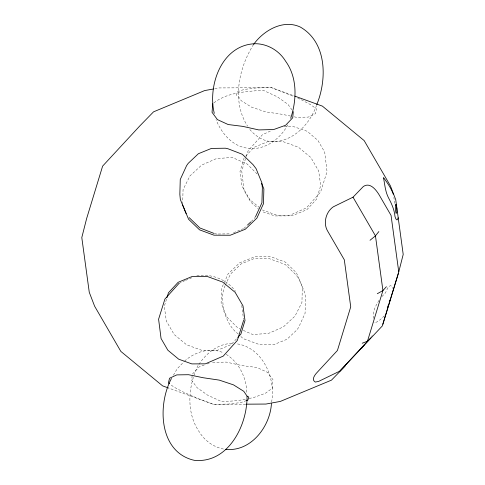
<?xml version="1.0" encoding="UTF-8"?>
<svg xmlns="http://www.w3.org/2000/svg" width="485" height="485" viewBox="0 0 485 485"><rect width="100%" height="100%" fill="white"/><g stroke="black" fill="none" stroke-linecap="round" stroke-linejoin="round"><path stroke-width="0.36" stroke-dasharray="2.42 1.82" d="M182.675 204.276L183.057 189.599L189.968 175.916L201.645 165.082L216.437 158.607L232.266 157.449L247.114 164.003L257.105 173.976M271.594 402.156C276.007 378.07 262.524 346.896 235.959 343.707M166.494 299.19L164.312 306.338L166.313 320.997L174.151 334.504L186.634 344.805L201.863 350.328L217.51 350.237L231.206 344.544L236.795 338.506M244.143 157.886L240.002 171.466L242.003 186.125L249.836 199.632L258.917 207.125M245.543 158.601L241.754 171.029L244.094 190.532L250.884 202.233L258.305 208.677M246.198 156.594L248.199 150.659L262.427 134.739L271.994 130.295M316.523 105.39C309.988 123.82 293.801 141.123 273.182 141.766C263.482 141.608 255.074 135.982 249.108 128.652M198.038 365.526C188.053 385.927 185.852 412.553 199.329 431.977C204.979 441.12 214.188 447.588 224.828 449.28M287.805 124.845C280.13 139.177 264.543 150.786 247.641 148.204C232.236 146.3 221.427 133.175 215.983 119.583M224.185 282.725L228.083 273.928L239.717 262.761L254.74 256.765L271.03 256.82L285.471 262.173L296.42 272.74L302.325 286.993L301.943 302.397L295.032 316.081L283.355 326.92L268.563 333.395L252.733 334.547L243.288 330.382M225.076 285.768C221.336 293.049 223.021 301.925 223.391 309.854C226.604 318.875 230.102 328.103 238.196 333.898M225.379 285.107L229.611 275.88L231.181 273.394L241.324 263.81L254.376 258.505L268.35 258.299L285.307 264.519L296.032 274.88L299.16 279.075L304.938 293.225L305.483 298.469L305.071 313.358L298.724 327.205L297.153 329.685L287.005 339.276L273.958 344.574L259.984 344.786L243.027 338.56L240.881 336.493M223.3 284.616L221.542 288.254L221.118 303.077L226.841 316.972L237.886 327.993L239.911 328.891M253.546 44.511C238.644 68.076 231.551 101.48 247.641 126.185M173.387 375.202L177.243 368.715L184.003 361.701M379.027 300.385C375.566 305.817 372.068 312.382 373.45 318.997M255.583 216.613L253.952 218.935L251.285 221.457M198.935 364.38C206.543 352.813 218.723 343.119 233.164 343.471M381.931 296.547L385.508 292.801L387.618 288.163L389.164 286.271L390.619 285.665L391.874 286.38L392.85 288.375M245.665 156.243L253.794 147.458L267.49 141.759L283.137 141.668L298.366 147.191L310.849 157.498L318.687 171.005L320.688 185.664L316.547 199.244L306.89 209.672L293.201 215.37L277.547 215.461L262.318 209.938M371.352 336.596L372.347 335.517M184.518 361.161C194.697 351.904 210.423 346.811 223.518 352.862M384.272 315.808C381.446 318.512 378.627 321.791 374.693 322.743L373.729 322.076M243.809 228.526L247.01 225.495M213.915 102.844C227.714 92.198 246.356 91.519 263.076 90.234L277.353 96.818L287.89 104.299L291.928 109.786M179.007 283.398L184.961 280.621M185.658 280.33L191.939 277.717M233.503 232.709L243.118 228.805M204.276 364.981L199.39 366.733L192.254 374.244L191.727 380.379L197.11 387.697L207.647 395.178L221.924 401.768L238.262 400.568L246.204 399.016M207.071 363.98L209.168 363.229M246.483 400.598L240.918 402.544L228.92 404.035L213.558 404.363L168.271 387.927M249.09 398.452L253.419 397.609L265.295 393.323L272.243 388.315L272.958 379.676L267.575 372.389L256.844 367.46L242.203 365.629L226.228 362.077L212.012 362.459M214.752 88.731L219.075 87.943L271.442 87.633L294.086 95.854M218.25 234.012L230.757 233.825M284.131 126.791L293.916 126.737L307.181 131.265L317.911 140.444L324.701 152.138L327.042 171.648L320.603 192.018L306.368 207.932L288.436 215.861L274.88 215.94L261.615 211.405M196.819 275.686C211.278 273.473 226.919 279.39 235.504 291.267M245.725 404.175L213.558 404.363L198.244 398.64L184.403 392.601L173.963 387.109L170.077 384.181M290.6 116.079L281.827 114.26L265.719 111.883L251.509 107.13L241.215 100.692L238.08 96.066L236.189 94.921L237.123 91.883L244.082 89.452L256.08 87.961L271.442 87.633L294.371 96.679M294.256 116.836L296.45 117.291L308.211 117.109L315.456 113.757L316.59 109.07L311.037 104.893L300.597 99.395M214.788 233.6L216.783 234.037M297.826 98.188L299.906 99.092M226.216 354.377C239.566 362.707 246.78 378.567 246.853 393.99M394.911 203.482L393.832 197.492M241.772 305.495L243.537 319.566"/><path stroke-width="0.73" d="M212.757 103.681L212.042 112.32L217.425 119.613L228.156 124.536L242.797 126.373L258.772 129.925L273.734 129.519L285.61 125.263L292.746 117.758L293.273 111.617M271.436 403.647C270.072 426.83 250.648 452.184 225.525 449.334M382.81 324.216L398.761 271.891L403.205 254.425L395.736 199.711L390.383 185.791L364.156 140.589L322.392 106.124L294.795 96.109M389.2 302.197L389.825 300.063M166.931 297.76L168.453 292.758L178.11 282.325L191.799 276.632L207.453 276.541L222.682 282.064L235.164 292.364L242.997 305.871L244.998 320.53L240.857 334.11L237.814 337.408M243.622 320.3L237.31 340.434L223.209 356.123L205.397 363.829L191.842 363.908L178.686 359.191L167.846 350.2L161.056 338.506L158.595 319.215L164.906 299.081L179.007 283.398M398.373 273.425L382.374 325.89L339.839 371.098L318.53 381.452L315.262 382.065C311.037 379.761 314.941 374.662 317.178 372.365L337.427 350.479L350.728 306.859L344.301 259.772L327.854 231.43C322.81 223.549 325.823 211.878 333.334 206.81L353.019 197.183L363.417 186.428C370.831 181.481 377.488 191.672 380.537 197.28L391.055 215.407L398.761 271.891M387.721 307.029L388.37 305.053M316.76 104.675C327.236 79.097 326.926 42.195 300.209 26.996C283.046 19.061 263.561 30.488 253.546 44.511M398.197 217.771L397.524 219.469A19.17 3.049 86.5 0 1 394.996 216.498C394.335 209.665 391.662 203.724 388.461 197.722C385.302 191.575 384.817 184.609 383.568 178.122L383.617 177.637C387.266 182.79 391.165 188.247 393.28 194.152M290.703 118.304C296.802 99.807 297.529 77.618 285.586 61.177C279.293 50.816 267.993 44.044 255.88 43.705C222.178 44.19 207.386 84.887 214.279 113.332M255.583 216.613L261.93 202.772L262.349 187.883L261.87 182.809L256.092 168.659L253.031 164.639L242.3 154.272L228.059 148.792L225.41 148.21L211.436 148.422L198.383 153.721L188.241 163.312L186.604 165.634L180.256 179.48L179.844 194.364L180.323 199.438L186.101 213.588M171.46 378.445C157.176 405.12 158.953 452.305 194.218 460.307C228.053 463.805 247.411 425.557 247.023 396.245M361.968 347.945L364.223 344.908M378.864 231.575L375.457 235.849L370.019 240.281M386.387 286.72L382.926 290.563L377.312 293.722M339.839 371.098L370.813 337.796M345.084 366.193L331.443 380.167L280.336 401.422L265.925 404.053L246.477 404.169M247.544 224.991L250.745 221.966M362.216 343.228L367.466 341.24L382.926 290.563L375.457 235.849L353.019 197.183M246.483 400.598L247.877 400.113L248.811 397.076L246.92 395.936L243.785 391.31L233.491 384.866L219.281 380.119L203.173 377.736L188.55 374.711L176.789 374.893L169.544 378.245L168.41 382.932L169.52 383.762M213.309 88.998L204.664 90.574L153.557 111.829L139.916 125.803L102.626 166.106L86.627 218.571L81.795 237.577L89.264 292.285L94.617 306.205L120.844 351.407L162.608 385.878L168.271 387.927M214.127 233.455L199.887 227.974L189.162 217.613M182.675 205.01L188.58 219.262L199.529 229.829L213.97 235.183L230.26 235.237L245.283 229.241L256.917 218.074L263.458 203.748L263.882 188.926L261.591 183.366M395.366 204.949L395.336 209.478L396.045 213.4L396.785 212.8L396.821 208.271L396.106 204.349L395.366 204.949"/></g></svg>
